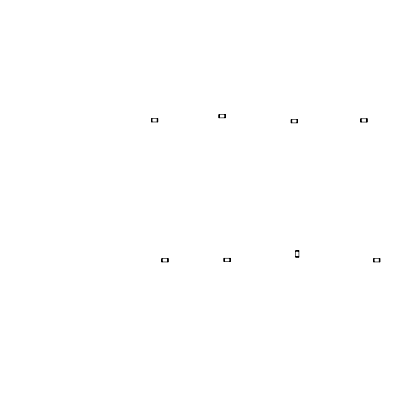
<?xml version="1.0" encoding="UTF-8"?>
<svg xmlns="http://www.w3.org/2000/svg" width="400" height="400" viewBox="0 0 400 400"><rect width="100%" height="100%" fill="white"/><g stroke="black" fill="none" stroke-linecap="round" stroke-linejoin="round"><path stroke-width="0.6" d="M295.61 250.82L298.915 250.82M295.61 251.435L298.915 251.435M295.61 256.39L298.915 256.39M295.61 257.01L298.915 257.01M379.795 258.66L379.795 261.96M379.175 258.66L379.175 261.96M374.225 258.66L374.225 261.96M373.605 258.66L373.605 261.96M367 118.77L367 122.07M366.38 118.77L366.38 122.07M361.43 118.77L361.43 122.07M360.81 118.77L360.81 122.07M297.43 119.595L297.43 122.895M296.81 119.595L296.81 122.895M291.855 119.595L291.855 122.895M291.24 119.595L291.24 122.895M230.25 258.245L230.25 261.545M229.63 258.245L229.63 261.545M225.215 114.56L225.215 117.86M224.675 258.245L224.675 261.545M224.595 114.56L224.595 117.86M224.06 258.245L224.06 261.545M219.64 114.56L219.64 117.86M219.025 114.56L219.025 117.86M168.02 258.66L168.02 261.96M167.4 258.66L167.4 261.96M162.45 258.66L162.45 261.96M161.83 258.66L161.83 261.96M157.705 118.685L157.705 121.99M157.085 118.685L157.085 121.99M152.13 118.685L152.13 121.99M151.515 118.685L151.515 121.99M225.42 114.56L218.815 114.56L218.815 117.86L225.42 117.86L225.42 114.56M157.91 118.685L151.305 118.685L151.305 121.99L157.91 121.99L157.91 118.685M367.21 118.77L360.605 118.77L360.605 122.07L367.21 122.07L367.21 118.77M297.635 119.595L291.03 119.595L291.03 122.895L297.635 122.895L297.635 119.595M298.915 250.61L295.61 250.61L295.61 257.215L298.915 257.215L298.915 250.61M230.455 258.245L223.85 258.245L223.85 261.545L230.455 261.545L230.455 258.245M168.225 258.66L161.625 258.66L161.625 261.96L168.225 261.96L168.225 258.66M380 258.66L373.4 258.66L373.4 261.96L380 261.96L380 258.66"/></g></svg>
